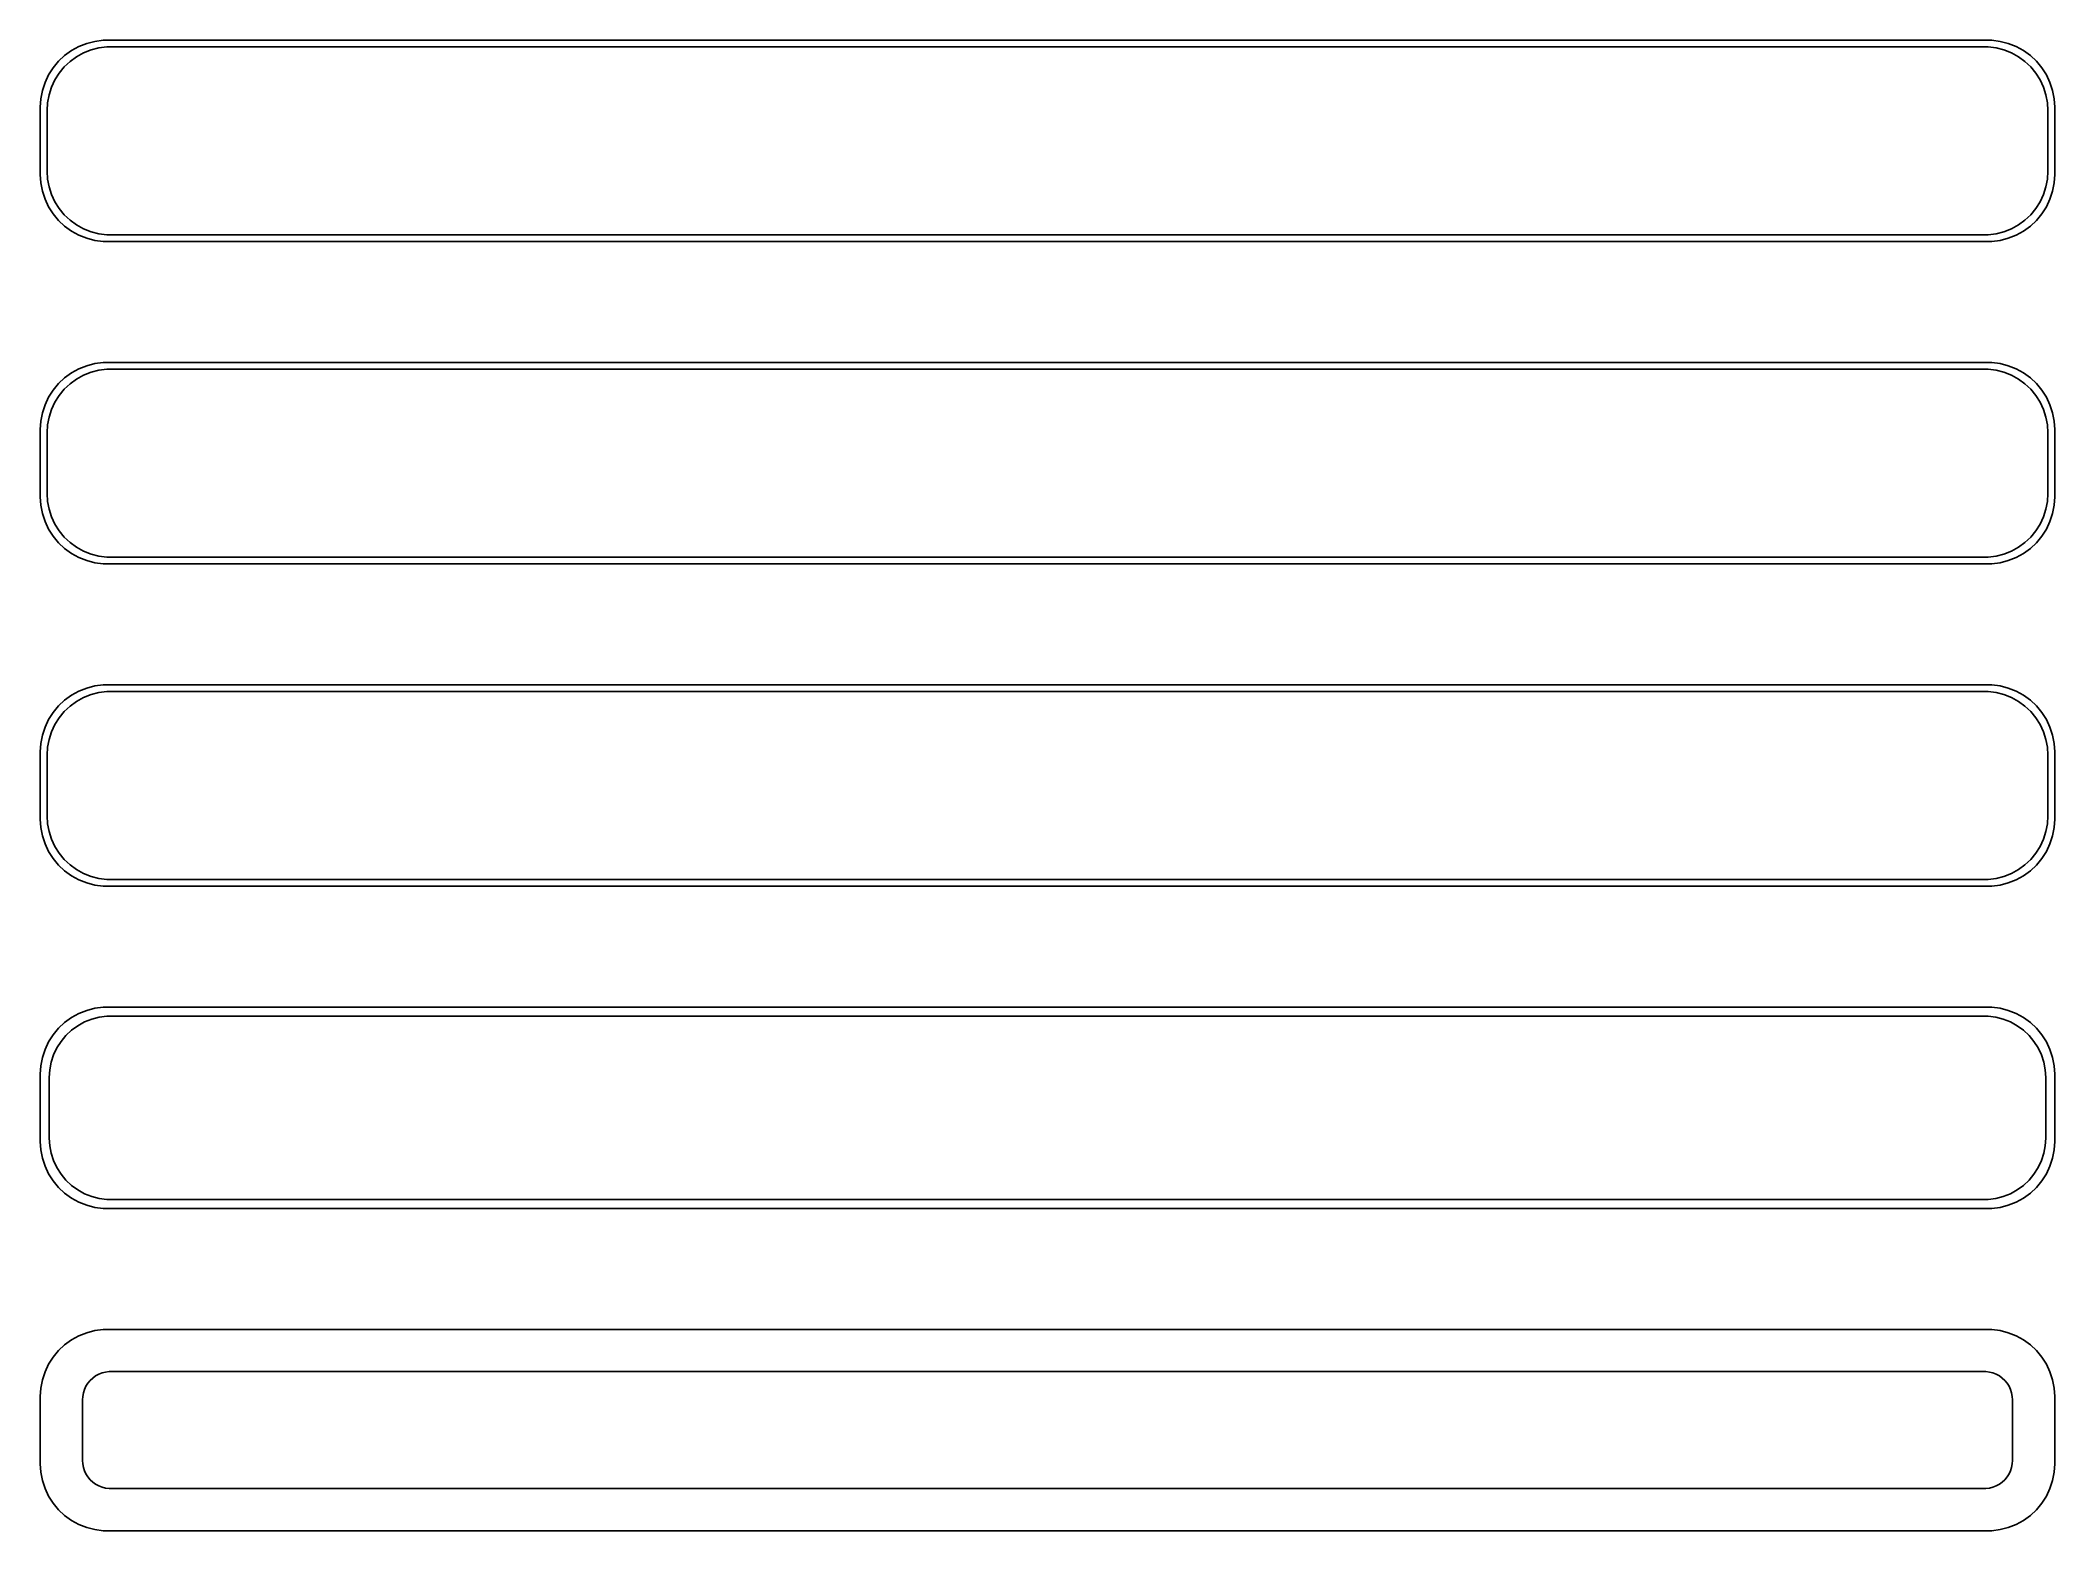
# Model space of a CAD drawing. Header units: metres. Extents: x -75 to 75, y 113 to 223.
import ezdxf

# ---------------------------------------------------------------- set-up
doc = ezdxf.new("R2010")
doc.units = ezdxf.units.M

msp = doc.modelspace()

# ---------------------------------------------------------------- linework, layer by layer
for p, q in [((-73.1871, 222.353), (-73.6448, 221.923)), ((-72.6791, 222.722), (-73.1871, 222.353)), ((-72.7778, 221.91), (-72.2952, 222.261)), ((-72.1289, 223.024), (-72.6791, 222.722)), ((-72.2952, 222.261), (-71.7724, 222.548)), ((-71.5451, 223.255), (-72.1289, 223.024)), ((-71.7724, 222.548), (-71.2178, 222.768)), ((-70.9369, 223.411), (-71.5451, 223.255)), ((-71.2178, 222.768), (-70.6401, 222.916)), ((-70.3139, 223.49), (-70.9369, 223.411)), ((-70.6401, 222.916), (-70.0482, 222.991)), ((70.3139, 223.49), (-70.3139, 223.49)), ((-70.0482, 222.991), (70.0482, 222.991)), ((70.0482, 222.991), (70.6401, 222.916)), ((70.9369, 223.411), (70.3139, 223.49)), ((70.6401, 222.916), (71.2178, 222.768)), ((71.5451, 223.255), (70.9369, 223.411)), ((71.2178, 222.768), (71.7724, 222.548)), ((72.1289, 223.024), (71.5451, 223.255)), ((71.7724, 222.548), (72.2952, 222.261)), ((72.6791, 222.722), (72.1289, 223.024)), ((72.2952, 222.261), (72.7778, 221.91)), ((73.1871, 222.353), (72.6791, 222.722)), ((73.6448, 221.923), (73.1871, 222.353)), ((-74.3815, 220.909), (-74.6489, 220.341)), ((-74.0451, 221.439), (-74.3815, 220.909)), ((-74.1664, 219.999), (-73.9125, 220.538)), ((-73.6448, 221.923), (-74.0451, 221.439)), ((-73.9125, 220.538), (-73.5928, 221.042)), ((-73.5928, 221.042), (-73.2126, 221.502)), ((-73.2126, 221.502), (-72.7778, 221.91)), ((72.7778, 221.91), (73.2126, 221.502)), ((73.2126, 221.502), (73.5928, 221.042)), ((73.5928, 221.042), (73.9125, 220.538)), ((74.0451, 221.439), (73.6448, 221.923)), ((73.9125, 220.538), (74.1664, 219.999)), ((74.3815, 220.909), (74.0451, 221.439)), ((74.6489, 220.341), (74.3815, 220.909)), ((-74.9606, 219.127), (-75, 218.5)), ((-74.8429, 219.743), (-74.9606, 219.127)), ((-74.6489, 220.341), (-74.8429, 219.743)), ((-74.4625, 218.845), (-74.3508, 219.431)), ((-74.3508, 219.431), (-74.1664, 219.999)), ((74.1664, 219.999), (74.3508, 219.431)), ((74.3508, 219.431), (74.4625, 218.845)), ((74.8429, 219.743), (74.6489, 220.341)), ((74.9606, 219.127), (74.8429, 219.743)), ((75, 218.5), (74.9606, 219.127)), ((-75, 218.5), (-75, 213.5)), ((-74.5, 218.25), (-74.4625, 218.845)), ((-74.5, 213.75), (-74.5, 218.25)), ((74.4625, 218.845), (74.5, 218.25)), ((74.5, 218.25), (74.5, 213.75)), ((75, 213.5), (75, 218.5)), ((-75, 213.5), (-74.9606, 212.873)), ((-74.4625, 213.155), (-74.5, 213.75)), ((-74.3508, 212.569), (-74.4625, 213.155)), ((74.4625, 213.155), (74.3508, 212.569)), ((74.5, 213.75), (74.4625, 213.155)), ((74.9606, 212.873), (75, 213.5)), ((-74.9606, 212.873), (-74.8429, 212.257)), ((-74.8429, 212.257), (-74.6489, 211.659)), ((-74.6489, 211.659), (-74.3815, 211.091)), ((-74.1664, 212.001), (-74.3508, 212.569)), ((-73.9125, 211.462), (-74.1664, 212.001)), ((74.1664, 212.001), (73.9125, 211.462)), ((74.3508, 212.569), (74.1664, 212.001)), ((74.3815, 211.091), (74.6489, 211.659)), ((74.6489, 211.659), (74.8429, 212.257)), ((74.8429, 212.257), (74.9606, 212.873)), ((-74.3815, 211.091), (-74.0451, 210.561)), ((-74.0451, 210.561), (-73.6448, 210.077)), ((-73.5928, 210.958), (-73.9125, 211.462)), ((-73.6448, 210.077), (-73.1871, 209.647)), ((-73.2126, 210.498), (-73.5928, 210.958)), ((-72.7778, 210.09), (-73.2126, 210.498)), ((-72.2952, 209.739), (-72.7778, 210.09)), ((72.7778, 210.09), (72.2952, 209.739)), ((73.2126, 210.498), (72.7778, 210.09)), ((73.1871, 209.647), (73.6448, 210.077)), ((73.5928, 210.958), (73.2126, 210.498)), ((73.9125, 211.462), (73.5928, 210.958)), ((73.6448, 210.077), (74.0451, 210.561)), ((74.0451, 210.561), (74.3815, 211.091)), ((-73.1871, 209.647), (-72.6791, 209.278)), ((-72.6791, 209.278), (-72.1289, 208.976)), ((-71.7724, 209.452), (-72.2952, 209.739)), ((-72.1289, 208.976), (-71.5451, 208.745)), ((-71.2178, 209.232), (-71.7724, 209.452)), ((-71.5451, 208.745), (-70.9369, 208.589)), ((-70.6401, 209.084), (-71.2178, 209.232)), ((-70.9369, 208.589), (-70.3139, 208.51)), ((-70.0482, 209.009), (-70.6401, 209.084)), ((-70.3139, 208.51), (70.3139, 208.51)), ((70.0482, 209.009), (-70.0482, 209.009)), ((70.6401, 209.084), (70.0482, 209.009)), ((70.3139, 208.51), (70.9369, 208.589)), ((71.2178, 209.232), (70.6401, 209.084)), ((70.9369, 208.589), (71.5451, 208.745)), ((71.7724, 209.452), (71.2178, 209.232)), ((71.5451, 208.745), (72.1289, 208.976)), ((72.2952, 209.739), (71.7724, 209.452)), ((72.1289, 208.976), (72.6791, 209.278)), ((72.6791, 209.278), (73.1871, 209.647)), ((-73.1871, 198.353), (-73.6448, 197.923)), ((-72.6791, 198.722), (-73.1871, 198.353)), ((-72.7778, 197.91), (-72.2952, 198.261)), ((-72.1289, 199.024), (-72.6791, 198.722)), ((-72.2952, 198.261), (-71.7724, 198.548)), ((-71.5451, 199.255), (-72.1289, 199.024)), ((-71.7724, 198.548), (-71.2178, 198.768)), ((-70.9369, 199.411), (-71.5451, 199.255)), ((-71.2178, 198.768), (-70.6401, 198.916)), ((-70.3139, 199.49), (-70.9369, 199.411)), ((-70.6401, 198.916), (-70.0482, 198.991)), ((70.3139, 199.49), (-70.3139, 199.49)), ((-70.0482, 198.991), (70.0482, 198.991)), ((70.0482, 198.991), (70.6401, 198.916)), ((70.9369, 199.411), (70.3139, 199.49)), ((70.6401, 198.916), (71.2178, 198.768)), ((71.5451, 199.255), (70.9369, 199.411)), ((71.2178, 198.768), (71.7724, 198.548)), ((72.1289, 199.024), (71.5451, 199.255)), ((71.7724, 198.548), (72.2952, 198.261)), ((72.6791, 198.722), (72.1289, 199.024)), ((72.2952, 198.261), (72.7778, 197.91)), ((73.1871, 198.353), (72.6791, 198.722)), ((73.6448, 197.923), (73.1871, 198.353)), ((-74.3815, 196.909), (-74.6489, 196.341)), ((-74.0451, 197.439), (-74.3815, 196.909)), ((-74.1664, 195.999), (-73.9125, 196.538)), ((-73.6448, 197.923), (-74.0451, 197.439)), ((-73.9125, 196.538), (-73.5928, 197.042)), ((-73.5928, 197.042), (-73.2126, 197.502)), ((-73.2126, 197.502), (-72.7778, 197.91)), ((72.7778, 197.91), (73.2126, 197.502)), ((73.2126, 197.502), (73.5928, 197.042)), ((73.5928, 197.042), (73.9125, 196.538)), ((74.0451, 197.439), (73.6448, 197.923)), ((73.9125, 196.538), (74.1664, 195.999)), ((74.3815, 196.909), (74.0451, 197.439)), ((74.6489, 196.341), (74.3815, 196.909)), ((-74.9606, 195.127), (-75, 194.5)), ((-74.8429, 195.743), (-74.9606, 195.127)), ((-74.6489, 196.341), (-74.8429, 195.743)), ((-74.4625, 194.845), (-74.3508, 195.431)), ((-74.3508, 195.431), (-74.1664, 195.999)), ((74.1664, 195.999), (74.3508, 195.431)), ((74.3508, 195.431), (74.4625, 194.845)), ((74.8429, 195.743), (74.6489, 196.341)), ((74.9606, 195.127), (74.8429, 195.743)), ((75, 194.5), (74.9606, 195.127)), ((-75, 194.5), (-75, 189.5)), ((-74.5, 194.25), (-74.4625, 194.845)), ((-74.5, 189.75), (-74.5, 194.25)), ((74.4625, 194.845), (74.5, 194.25)), ((74.5, 194.25), (74.5, 189.75)), ((75, 189.5), (75, 194.5)), ((-75, 189.5), (-74.9606, 188.873)), ((-74.4625, 189.155), (-74.5, 189.75)), ((-74.3508, 188.569), (-74.4625, 189.155)), ((74.4625, 189.155), (74.3508, 188.569)), ((74.5, 189.75), (74.4625, 189.155)), ((74.9606, 188.873), (75, 189.5)), ((-74.9606, 188.873), (-74.8429, 188.257)), ((-74.8429, 188.257), (-74.6489, 187.659)), ((-74.6489, 187.659), (-74.3815, 187.091)), ((-74.1664, 188.001), (-74.3508, 188.569)), ((-73.9125, 187.462), (-74.1664, 188.001)), ((74.1664, 188.001), (73.9125, 187.462)), ((74.3508, 188.569), (74.1664, 188.001)), ((74.3815, 187.091), (74.6489, 187.659)), ((74.6489, 187.659), (74.8429, 188.257)), ((74.8429, 188.257), (74.9606, 188.873)), ((-74.3815, 187.091), (-74.0451, 186.561)), ((-74.0451, 186.561), (-73.6448, 186.077)), ((-73.5928, 186.958), (-73.9125, 187.462)), ((-73.6448, 186.077), (-73.1871, 185.647)), ((-73.2126, 186.498), (-73.5928, 186.958)), ((-72.7778, 186.09), (-73.2126, 186.498)), ((-72.2952, 185.739), (-72.7778, 186.09)), ((72.7778, 186.09), (72.2952, 185.739)), ((73.2126, 186.498), (72.7778, 186.09)), ((73.1871, 185.647), (73.6448, 186.077)), ((73.5928, 186.958), (73.2126, 186.498)), ((73.9125, 187.462), (73.5928, 186.958)), ((73.6448, 186.077), (74.0451, 186.561)), ((74.0451, 186.561), (74.3815, 187.091)), ((-73.1871, 185.647), (-72.6791, 185.278)), ((-72.6791, 185.278), (-72.1289, 184.976)), ((-71.7724, 185.452), (-72.2952, 185.739)), ((-72.1289, 184.976), (-71.5451, 184.745)), ((-71.2178, 185.232), (-71.7724, 185.452)), ((-71.5451, 184.745), (-70.9369, 184.589)), ((-70.6401, 185.084), (-71.2178, 185.232)), ((-70.9369, 184.589), (-70.3139, 184.51)), ((-70.0482, 185.009), (-70.6401, 185.084)), ((-70.3139, 184.51), (70.3139, 184.51)), ((70.0482, 185.009), (-70.0482, 185.009)), ((70.6401, 185.084), (70.0482, 185.009)), ((70.3139, 184.51), (70.9369, 184.589)), ((71.2178, 185.232), (70.6401, 185.084)), ((70.9369, 184.589), (71.5451, 184.745)), ((71.7724, 185.452), (71.2178, 185.232)), ((71.5451, 184.745), (72.1289, 184.976)), ((72.2952, 185.739), (71.7724, 185.452)), ((72.1289, 184.976), (72.6791, 185.278)), ((72.6791, 185.278), (73.1871, 185.647)), ((-73.1871, 174.353), (-73.6448, 173.923)), ((-72.6791, 174.722), (-73.1871, 174.353)), ((-72.7778, 173.91), (-72.2952, 174.261)), ((-72.1289, 175.024), (-72.6791, 174.722)), ((-72.2952, 174.261), (-71.7724, 174.548)), ((-71.5451, 175.255), (-72.1289, 175.024)), ((-71.7724, 174.548), (-71.2178, 174.768)), ((-70.9369, 175.411), (-71.5451, 175.255)), ((-71.2178, 174.768), (-70.6401, 174.916)), ((-70.3139, 175.49), (-70.9369, 175.411)), ((-70.6401, 174.916), (-70.0482, 174.991)), ((70.3139, 175.49), (-70.3139, 175.49)), ((-70.0482, 174.991), (70.0482, 174.991)), ((70.0482, 174.991), (70.6401, 174.916)), ((70.9369, 175.411), (70.3139, 175.49)), ((70.6401, 174.916), (71.2178, 174.768)), ((71.5451, 175.255), (70.9369, 175.411)), ((71.2178, 174.768), (71.7724, 174.548)), ((72.1289, 175.024), (71.5451, 175.255)), ((71.7724, 174.548), (72.2952, 174.261)), ((72.6791, 174.722), (72.1289, 175.024)), ((72.2952, 174.261), (72.7778, 173.91)), ((73.1871, 174.353), (72.6791, 174.722)), ((73.6448, 173.923), (73.1871, 174.353)), ((-74.3815, 172.909), (-74.6489, 172.341)), ((-74.0451, 173.439), (-74.3815, 172.909)), ((-74.1664, 171.999), (-73.9125, 172.538)), ((-73.6448, 173.923), (-74.0451, 173.439)), ((-73.9125, 172.538), (-73.5928, 173.042)), ((-73.5928, 173.042), (-73.2126, 173.502)), ((-73.2126, 173.502), (-72.7778, 173.91)), ((72.7778, 173.91), (73.2126, 173.502)), ((73.2126, 173.502), (73.5928, 173.042)), ((73.5928, 173.042), (73.9125, 172.538)), ((74.0451, 173.439), (73.6448, 173.923)), ((73.9125, 172.538), (74.1664, 171.999)), ((74.3815, 172.909), (74.0451, 173.439)), ((74.6489, 172.341), (74.3815, 172.909)), ((-74.9606, 171.127), (-75, 170.5)), ((-74.8429, 171.743), (-74.9606, 171.127)), ((-74.6489, 172.341), (-74.8429, 171.743)), ((-74.4625, 170.845), (-74.3508, 171.431)), ((-74.3508, 171.431), (-74.1664, 171.999)), ((74.1664, 171.999), (74.3508, 171.431)), ((74.3508, 171.431), (74.4625, 170.845)), ((74.8429, 171.743), (74.6489, 172.341)), ((74.9606, 171.127), (74.8429, 171.743)), ((75, 170.5), (74.9606, 171.127)), ((-75, 170.5), (-75, 165.5)), ((-74.5, 170.25), (-74.4625, 170.845)), ((-74.5, 165.75), (-74.5, 170.25)), ((74.4625, 170.845), (74.5, 170.25)), ((74.5, 170.25), (74.5, 165.75)), ((75, 165.5), (75, 170.5)), ((-75, 165.5), (-74.9606, 164.873)), ((-74.4625, 165.155), (-74.5, 165.75)), ((-74.3508, 164.569), (-74.4625, 165.155)), ((74.4625, 165.155), (74.3508, 164.569)), ((74.5, 165.75), (74.4625, 165.155)), ((74.9606, 164.873), (75, 165.5)), ((-74.9606, 164.873), (-74.8429, 164.257)), ((-74.8429, 164.257), (-74.6489, 163.659)), ((-74.6489, 163.659), (-74.3815, 163.091)), ((-74.1664, 164.001), (-74.3508, 164.569)), ((-73.9125, 163.462), (-74.1664, 164.001)), ((74.1664, 164.001), (73.9125, 163.462)), ((74.3508, 164.569), (74.1664, 164.001)), ((74.3815, 163.091), (74.6489, 163.659)), ((74.6489, 163.659), (74.8429, 164.257)), ((74.8429, 164.257), (74.9606, 164.873)), ((-74.3815, 163.091), (-74.0451, 162.561)), ((-74.0451, 162.561), (-73.6448, 162.077)), ((-73.5928, 162.958), (-73.9125, 163.462)), ((-73.6448, 162.077), (-73.1871, 161.647)), ((-73.2126, 162.498), (-73.5928, 162.958)), ((-72.7778, 162.09), (-73.2126, 162.498)), ((-72.2952, 161.739), (-72.7778, 162.09)), ((72.7778, 162.09), (72.2952, 161.739)), ((73.2126, 162.498), (72.7778, 162.09)), ((73.1871, 161.647), (73.6448, 162.077)), ((73.5928, 162.958), (73.2126, 162.498)), ((73.9125, 163.462), (73.5928, 162.958)), ((73.6448, 162.077), (74.0451, 162.561)), ((74.0451, 162.561), (74.3815, 163.091)), ((-73.1871, 161.647), (-72.6791, 161.278)), ((-72.6791, 161.278), (-72.1289, 160.976)), ((-71.7724, 161.452), (-72.2952, 161.739)), ((-72.1289, 160.976), (-71.5451, 160.745)), ((-71.2178, 161.232), (-71.7724, 161.452)), ((-71.5451, 160.745), (-70.9369, 160.589)), ((-70.6401, 161.084), (-71.2178, 161.232)), ((-70.9369, 160.589), (-70.3139, 160.51)), ((-70.0482, 161.009), (-70.6401, 161.084)), ((-70.3139, 160.51), (70.3139, 160.51)), ((70.0482, 161.009), (-70.0482, 161.009)), ((70.6401, 161.084), (70.0482, 161.009)), ((70.3139, 160.51), (70.9369, 160.589)), ((71.2178, 161.232), (70.6401, 161.084)), ((70.9369, 160.589), (71.5451, 160.745)), ((71.7724, 161.452), (71.2178, 161.232)), ((71.5451, 160.745), (72.1289, 160.976)), ((72.2952, 161.739), (71.7724, 161.452)), ((72.1289, 160.976), (72.6791, 161.278)), ((72.6791, 161.278), (73.1871, 161.647)), ((-73.1871, 150.353), (-73.6448, 149.923)), ((-72.6791, 150.722), (-73.1871, 150.353)), ((-72.1289, 151.024), (-72.6791, 150.722)), ((-72.6684, 149.778), (-72.2032, 150.116)), ((-72.2032, 150.116), (-71.6994, 150.393)), ((-71.5451, 151.255), (-72.1289, 151.024)), ((-71.6994, 150.393), (-71.1648, 150.604)), ((-70.9369, 151.411), (-71.5451, 151.255)), ((-71.1648, 150.604), (-70.6079, 150.747)), ((-70.3139, 151.49), (-70.9369, 151.411)), ((-70.6079, 150.747), (-70.0375, 150.819)), ((70.3139, 151.49), (-70.3139, 151.49)), ((-70.0375, 150.819), (70.0375, 150.819)), ((70.0375, 150.819), (70.6079, 150.747)), ((70.9369, 151.411), (70.3139, 151.49)), ((70.6079, 150.747), (71.1648, 150.604)), ((71.5451, 151.255), (70.9369, 151.411)), ((71.1648, 150.604), (71.6994, 150.393)), ((72.1289, 151.024), (71.5451, 151.255)), ((71.6994, 150.393), (72.2032, 150.116)), ((72.6791, 150.722), (72.1289, 151.024)), ((72.2032, 150.116), (72.6684, 149.778)), ((73.1871, 150.353), (72.6791, 150.722)), ((73.6448, 149.923), (73.1871, 150.353)), ((-74.3815, 148.909), (-74.6489, 148.341)), ((-74.0451, 149.439), (-74.3815, 148.909)), ((-73.6448, 149.923), (-74.0451, 149.439)), ((-73.7621, 148.456), (-73.454, 148.941)), ((-73.454, 148.941), (-73.0875, 149.384)), ((-73.0875, 149.384), (-72.6684, 149.778)), ((72.6684, 149.778), (73.0875, 149.384)), ((73.0875, 149.384), (73.454, 148.941)), ((73.454, 148.941), (73.7621, 148.456)), ((74.0451, 149.439), (73.6448, 149.923)), ((74.3815, 148.909), (74.0451, 149.439)), ((74.6489, 148.341), (74.3815, 148.909)), ((-74.9606, 147.127), (-75, 146.5)), ((-74.8429, 147.743), (-74.9606, 147.127)), ((-74.6489, 148.341), (-74.8429, 147.743)), ((-74.2923, 146.824), (-74.1846, 147.389)), ((-74.1846, 147.389), (-74.0069, 147.935)), ((-74.0069, 147.935), (-73.7621, 148.456)), ((73.7621, 148.456), (74.0069, 147.935)), ((74.0069, 147.935), (74.1846, 147.389)), ((74.1846, 147.389), (74.2923, 146.824)), ((74.8429, 147.743), (74.6489, 148.341)), ((74.9606, 147.127), (74.8429, 147.743)), ((75, 146.5), (74.9606, 147.127)), ((-75, 146.5), (-75, 141.5)), ((-74.3284, 146.25), (-74.2923, 146.824)), ((-74.3284, 141.75), (-74.3284, 146.25)), ((74.2923, 146.824), (74.3284, 146.25)), ((74.3284, 146.25), (74.3284, 141.75)), ((75, 141.5), (75, 146.5)), ((-75, 141.5), (-74.9606, 140.873)), ((-74.2923, 141.176), (-74.3284, 141.75)), ((-74.1846, 140.611), (-74.2923, 141.176)), ((74.2923, 141.176), (74.1846, 140.611)), ((74.3284, 141.75), (74.2923, 141.176)), ((74.9606, 140.873), (75, 141.5)), ((-74.9606, 140.873), (-74.8429, 140.257)), ((-74.8429, 140.257), (-74.6489, 139.659)), ((-74.6489, 139.659), (-74.3815, 139.091)), ((-74.0069, 140.065), (-74.1846, 140.611)), ((-73.7621, 139.544), (-74.0069, 140.065)), ((-73.454, 139.059), (-73.7621, 139.544)), ((73.7621, 139.544), (73.454, 139.059)), ((74.0069, 140.065), (73.7621, 139.544)), ((74.1846, 140.611), (74.0069, 140.065)), ((74.3815, 139.091), (74.6489, 139.659)), ((74.6489, 139.659), (74.8429, 140.257)), ((74.8429, 140.257), (74.9606, 140.873)), ((-74.3815, 139.091), (-74.0451, 138.561)), ((-74.0451, 138.561), (-73.6448, 138.077)), ((-73.6448, 138.077), (-73.1871, 137.647)), ((-73.0875, 138.616), (-73.454, 139.059)), ((-72.6684, 138.222), (-73.0875, 138.616)), ((-72.2032, 137.884), (-72.6684, 138.222)), ((72.6684, 138.222), (72.2032, 137.884)), ((73.0875, 138.616), (72.6684, 138.222)), ((73.454, 139.059), (73.0875, 138.616)), ((73.1871, 137.647), (73.6448, 138.077)), ((73.6448, 138.077), (74.0451, 138.561)), ((74.0451, 138.561), (74.3815, 139.091)), ((-73.1871, 137.647), (-72.6791, 137.278)), ((-72.6791, 137.278), (-72.1289, 136.976)), ((-71.6994, 137.607), (-72.2032, 137.884)), ((-72.1289, 136.976), (-71.5451, 136.745)), ((-71.1648, 137.396), (-71.6994, 137.607)), ((-71.5451, 136.745), (-70.9369, 136.589)), ((-70.6079, 137.253), (-71.1648, 137.396)), ((-70.9369, 136.589), (-70.3139, 136.51)), ((-70.0375, 137.181), (-70.6079, 137.253)), ((-70.3139, 136.51), (70.3139, 136.51)), ((70.0375, 137.181), (-70.0375, 137.181)), ((70.6079, 137.253), (70.0375, 137.181)), ((70.3139, 136.51), (70.9369, 136.589)), ((71.1648, 137.396), (70.6079, 137.253)), ((70.9369, 136.589), (71.5451, 136.745)), ((71.6994, 137.607), (71.1648, 137.396)), ((71.5451, 136.745), (72.1289, 136.976)), ((72.2032, 137.884), (71.6994, 137.607)), ((72.1289, 136.976), (72.6791, 137.278)), ((72.6791, 137.278), (73.1871, 137.647)), ((-73.1871, 126.353), (-73.6448, 125.923)), ((-72.6791, 126.722), (-73.1871, 126.353)), ((-72.1289, 127.024), (-72.6791, 126.722)), ((-71.5451, 127.255), (-72.1289, 127.024)), ((-70.9369, 127.411), (-71.5451, 127.255)), ((-70.3139, 127.49), (-70.9369, 127.411)), ((70.3139, 127.49), (-70.3139, 127.49)), ((70.9369, 127.411), (70.3139, 127.49)), ((71.5451, 127.255), (70.9369, 127.411)), ((72.1289, 127.024), (71.5451, 127.255)), ((72.6791, 126.722), (72.1289, 127.024)), ((73.1871, 126.353), (72.6791, 126.722)), ((73.6448, 125.923), (73.1871, 126.353)), ((-74.3815, 124.909), (-74.6489, 124.341)), ((-74.0451, 125.439), (-74.3815, 124.909)), ((-73.6448, 125.923), (-74.0451, 125.439)), ((74.0451, 125.439), (73.6448, 125.923)), ((74.3815, 124.909), (74.0451, 125.439)), ((74.6489, 124.341), (74.3815, 124.909)), ((-74.9606, 123.127), (-75, 122.5)), ((-74.8429, 123.743), (-74.9606, 123.127)), ((-74.6489, 124.341), (-74.8429, 123.743)), ((-71.7934, 122.775), (-71.7115, 123.027)), ((-71.7115, 123.027), (-71.5987, 123.266)), ((-71.5987, 123.266), (-71.4567, 123.49)), ((-71.4567, 123.49), (-71.2879, 123.694)), ((-71.2879, 123.694), (-71.0947, 123.875)), ((-71.0947, 123.875), (-70.8804, 124.031)), ((-70.8804, 124.031), (-70.6482, 124.159)), ((-70.6482, 124.159), (-70.4019, 124.256)), ((-70.4019, 124.256), (-70.1453, 124.322)), ((-70.1453, 124.322), (-69.8825, 124.355)), ((-69.8825, 124.355), (69.8825, 124.355)), ((69.8825, 124.355), (70.1453, 124.322)), ((70.1453, 124.322), (70.4019, 124.256)), ((70.4019, 124.256), (70.6482, 124.159)), ((70.6482, 124.159), (70.8804, 124.031)), ((70.8804, 124.031), (71.0947, 123.875)), ((71.0947, 123.875), (71.2879, 123.694)), ((71.2879, 123.694), (71.4567, 123.49)), ((71.4567, 123.49), (71.5987, 123.266)), ((71.5987, 123.266), (71.7115, 123.027)), ((71.7115, 123.027), (71.7934, 122.775)), ((74.8429, 123.743), (74.6489, 124.341)), ((74.9606, 123.127), (74.8429, 123.743)), ((75, 122.5), (74.9606, 123.127)), ((-75, 122.5), (-75, 117.5)), ((-71.8596, 122.25), (-71.843, 122.514)), ((-71.8596, 117.75), (-71.8596, 122.25)), ((-71.843, 122.514), (-71.7934, 122.775)), ((71.7934, 122.775), (71.843, 122.514)), ((71.843, 122.514), (71.8596, 122.25)), ((71.8596, 122.25), (71.8596, 117.75)), ((75, 117.5), (75, 122.5)), ((-75, 117.5), (-74.9606, 116.873)), ((-71.843, 117.486), (-71.8596, 117.75)), ((-71.7934, 117.225), (-71.843, 117.486)), ((-71.7115, 116.973), (-71.7934, 117.225)), ((71.7934, 117.225), (71.7115, 116.973)), ((71.843, 117.486), (71.7934, 117.225)), ((71.8596, 117.75), (71.843, 117.486)), ((74.9606, 116.873), (75, 117.5)), ((-74.9606, 116.873), (-74.8429, 116.257)), ((-74.8429, 116.257), (-74.6489, 115.659)), ((-74.6489, 115.659), (-74.3815, 115.091)), ((-71.5987, 116.734), (-71.7115, 116.973)), ((-71.4567, 116.51), (-71.5987, 116.734)), ((-71.2879, 116.306), (-71.4567, 116.51)), ((-71.0947, 116.125), (-71.2879, 116.306)), ((-70.8804, 115.969), (-71.0947, 116.125)), ((-70.6482, 115.841), (-70.8804, 115.969)), ((-70.4019, 115.744), (-70.6482, 115.841)), ((-70.1453, 115.678), (-70.4019, 115.744)), ((-69.8825, 115.645), (-70.1453, 115.678)), ((69.8825, 115.645), (-69.8825, 115.645)), ((70.1453, 115.678), (69.8825, 115.645)), ((70.4019, 115.744), (70.1453, 115.678)), ((70.6482, 115.841), (70.4019, 115.744)), ((70.8804, 115.969), (70.6482, 115.841)), ((71.0947, 116.125), (70.8804, 115.969)), ((71.2879, 116.306), (71.0947, 116.125)), ((71.4567, 116.51), (71.2879, 116.306)), ((71.5987, 116.734), (71.4567, 116.51)), ((71.7115, 116.973), (71.5987, 116.734)), ((74.3815, 115.091), (74.6489, 115.659)), ((74.6489, 115.659), (74.8429, 116.257)), ((74.8429, 116.257), (74.9606, 116.873)), ((-74.3815, 115.091), (-74.0451, 114.561)), ((-74.0451, 114.561), (-73.6448, 114.077)), ((-73.6448, 114.077), (-73.1871, 113.647)), ((73.1871, 113.647), (73.6448, 114.077)), ((73.6448, 114.077), (74.0451, 114.561)), ((74.0451, 114.561), (74.3815, 115.091)), ((-73.1871, 113.647), (-72.6791, 113.278)), ((-72.6791, 113.278), (-72.1289, 112.976)), ((-72.1289, 112.976), (-71.5451, 112.745)), ((-71.5451, 112.745), (-70.9369, 112.589)), ((-70.9369, 112.589), (-70.3139, 112.51)), ((-70.3139, 112.51), (70.3139, 112.51)), ((70.3139, 112.51), (70.9369, 112.589)), ((70.9369, 112.589), (71.5451, 112.745)), ((71.5451, 112.745), (72.1289, 112.976)), ((72.1289, 112.976), (72.6791, 113.278)), ((72.6791, 113.278), (73.1871, 113.647))]:
    msp.add_line(p, q)

doc.saveas('drawing.dxf')
